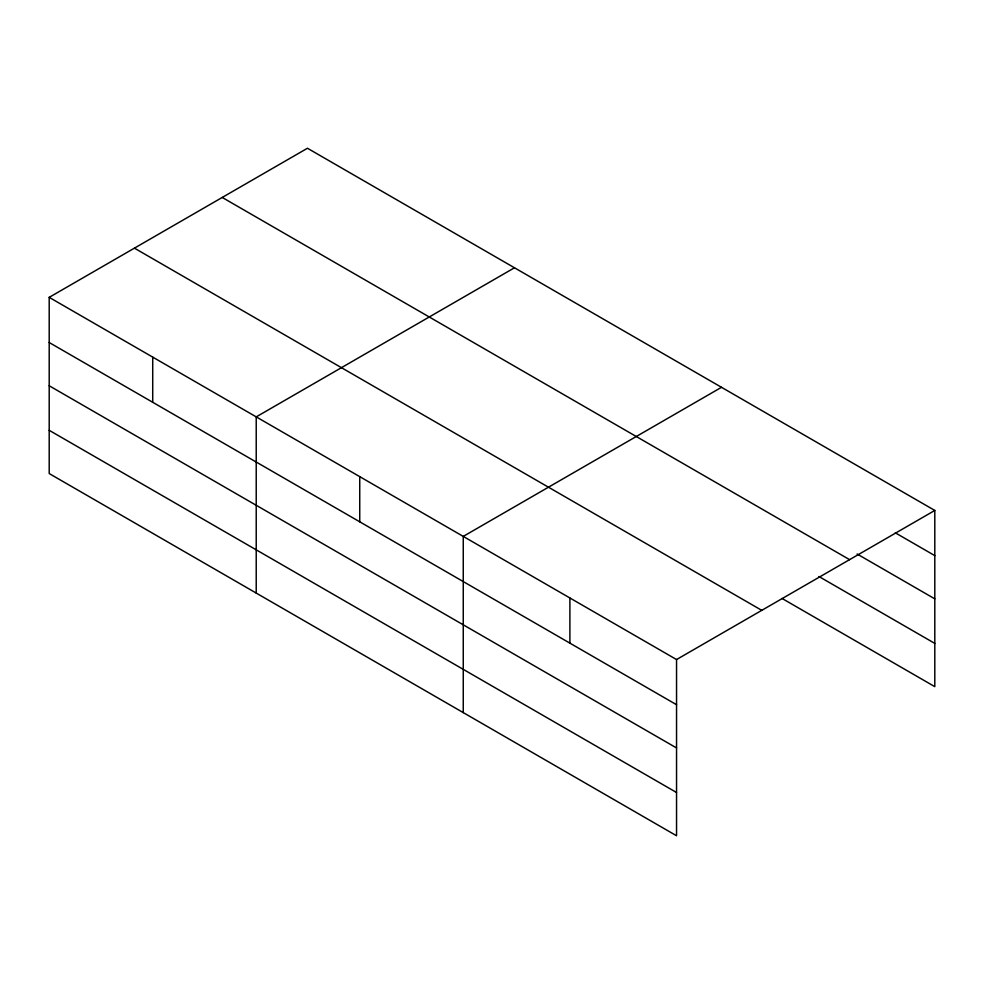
<?xml version="1.0" encoding="UTF-8"?>
<svg xmlns="http://www.w3.org/2000/svg" width="984" height="984" viewBox="0 0 984 984"><rect width="100%" height="100%" fill="white"/><g stroke="black" fill="none" stroke-linecap="round" stroke-linejoin="round"><path stroke-width="1.48" d="M676.549 747.951L676.549 659.551L49.2 297.353L49.2 473.55L676.549 835.748L676.549 747.951L49.2 385.765M49.2 297.353L307.451 148.252L934.8 510.45L934.8 686.648L782.071 598.469M514.472 267.783L256.221 416.884L256.221 593.069M721.506 387.302L463.255 536.403L463.255 712.601M676.549 659.551L934.8 510.45M895.305 532.811L934.8 555.616M857.113 554.004L934.8 598.85M222.224 197.452L849.573 559.65M818.934 576.513L934.8 643.401M134.427 248.153L761.776 610.351M49.2 342.518L676.549 704.716M49.2 430.316L676.549 792.501M569.896 597.977L569.896 643.142M359.738 476.637L359.738 521.803M152.717 357.118L152.717 402.284"/></g></svg>
